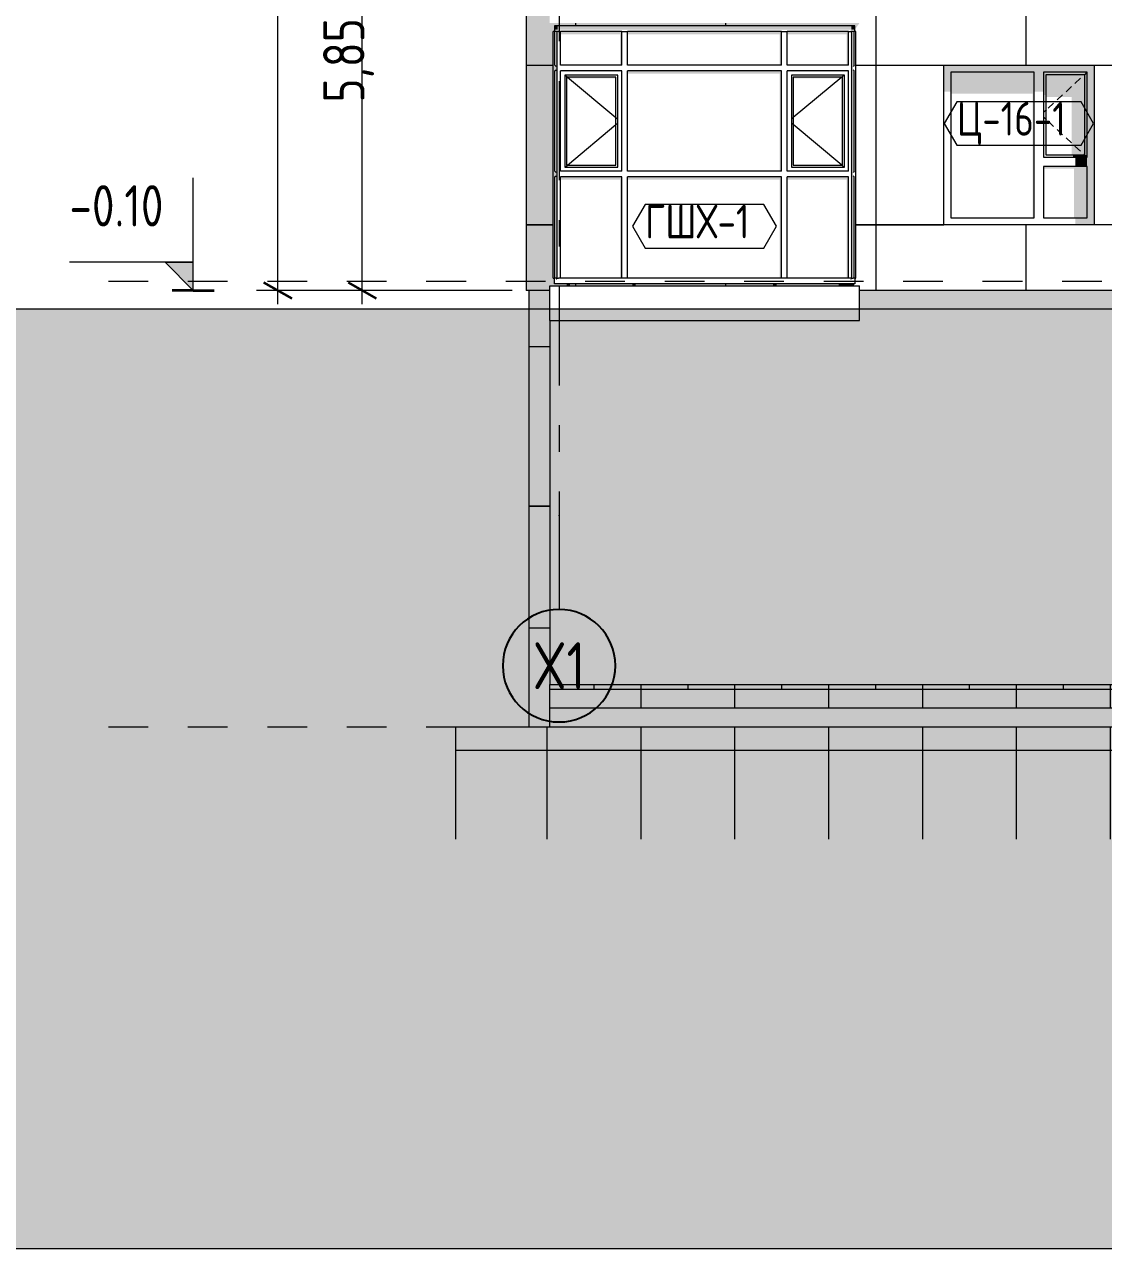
# Model space of a CAD drawing. Header units: millimetres. Extents: x 18162 to 7085488, y 72188 to 247925.
# Drawn here: x 4804244 to 4815740, y 72524 to 85572 of the extents above; entities that cross this region are included whole.
import ezdxf
from ezdxf.enums import TextEntityAlignment as Align

# ---------------------------------------------------------------- set-up
doc = ezdxf.new("R2010")
doc.units = ezdxf.units.MM
doc.header["$MEASUREMENT"] = 0
doc.linetypes.add('Dashed', pattern=[423.333333, 211.666667, -211.666667])
doc.linetypes.add('Double Dashed', pattern=[1093.611073, 529.166651, -211.666656, 141.111112, -211.666656])
for name, color, linetype in [('Archicad Windows', 7, 'Continuous'), ('Drawing & Figure', 7, 'Continuous'), ('Finish - Wall', 7, 'Continuous'), ('Interior - Stair & Railing', 7, 'Continuous'), ('Structural - Bearing', 7, 'Continuous'), ('Structural - Grid', 7, 'Continuous')]:
    doc.layers.add(name, color=color, linetype=linetype)
doc.styles.add('GENERATED_STYLE_3', font='', dxfattribs={"width": 0.8})
doc.styles.get('GENERATED_STYLE_3').set_extended_font_data('ISOCPEUR MON')
doc.dimstyles.new('GENERATED_STYLE__15', dxfattribs={"dimtxt": 440.00001, "dimasz": 228, "dimexe": 0.18, "dimexo": 150, "dimgap": 0, "dimtad": 1, "dimdec": 0, "dimzin": 0, "dimdsep": 46, "dimtxsty": 'GENERATED_STYLE_3', "dimblk": 'ARROWHEAD_2', "dimblk1": 'ARROWHEAD_2', "dimblk2": 'ARROWHEAD_2', "dimcen": 0.09, "dimclrd": 13, "dimclre": 13, "dimclrt": 13, "dimadec": 0, "dimazin": 0, "dimtfac": 1, "dimtdec": 4, "dimtmove": 0, "dimatfit": 3, "dimfxl": 1, "dimtolj": 1, "dimtzin": 0, "dimarcsym": 0})

# ---------------------------------------------------------------- blocks, each defined once
blk = doc.blocks.new('*X1769', base_point=(4860813, 82837))
at = {"layer": 'Structural - Bearing', "color": 8, "linetype": 'Continuous', "lineweight": 13}
for p, q in [((4809840, 82137), (4809620, 82137)), ((4809840, 80437), (4809620, 80437)), ((4809620, 80437), (4809840, 80437)), ((4809840, 79137), (4809620, 79137))]:
    blk.add_line(p, q, dxfattribs=at)
blk = doc.blocks.new('*X2035', base_point=(4860813, 82837))
at = {"layer": 'Structural - Bearing', "color": 8, "linetype": 'Continuous', "lineweight": 13}
for p, q in [((4813313, 85737), (4813313, 83437)), ((4814913, 85737), (4814913, 85137)), ((4816513, 85737), (4816513, 83437)), ((4818113, 85737), (4818113, 85137)), ((4822913, 85737), (4822913, 83437)), ((4824513, 85737), (4824513, 83637)), ((4826113, 85737), (4826113, 83437)), ((4827713, 85737), (4827713, 85137)), ((4829313, 85737), (4829313, 83437)), ((4810113, 85587), (4810113, 85557)), ((4811713, 85587), (4811713, 85557)), ((4819713, 85587), (4819713, 85557)), ((4821313, 85587), (4821313, 85557)), ((4830913, 85587), (4830913, 85557)), ((4832513, 85587), (4832513, 85557)), ((4809590, 85137), (4809613, 85137)), ((4809613, 85137), (4809877, 85137)), ((4813102, 85137), (4813313, 85137)), ((4813313, 85137), (4814040, 85137)), ((4815640, 85137), (4816013, 85137)), ((4816013, 85137), (4816513, 85137)), ((4816513, 85137), (4817240, 85137)), ((4818840, 85137), (4819213, 85137)), ((4819213, 85137), (4819277, 85137)), ((4822502, 85137), (4822913, 85137)), ((4822913, 85137), (4824013, 85137)), ((4824013, 85137), (4824513, 85137)), ((4824513, 85137), (4825613, 85137)), ((4825613, 85137), (4826113, 85137)), ((4826113, 85137), (4826740, 85137)), ((4828340, 85137), (4828813, 85137)), ((4828813, 85137), (4829313, 85137)), ((4829313, 85137), (4829870, 85137)), ((4809590, 83437), (4809613, 83437)), ((4809613, 83437), (4809590, 83437)), ((4809877, 83437), (4809613, 83437)), ((4809613, 83437), (4809877, 83437)), ((4813313, 83437), (4813102, 83437)), ((4813102, 83437), (4813313, 83437)), ((4813313, 83437), (4814040, 83437)), ((4813313, 83437), (4813313, 82837)), ((4814040, 83437), (4813313, 83437)), ((4814913, 83437), (4814913, 82837)), ((4816013, 83437), (4815640, 83437)), ((4816513, 83437), (4816013, 83437)), ((4816013, 83437), (4816513, 83437)), ((4816513, 83437), (4817240, 83437)), ((4816513, 83437), (4816513, 82837)), ((4817240, 83437), (4816513, 83437)), ((4818113, 83437), (4818113, 82837)), ((4819213, 83437), (4818840, 83437)), ((4819277, 83437), (4819213, 83437)), ((4819213, 83437), (4819277, 83437)), ((4822913, 83437), (4822502, 83437)), ((4822502, 83437), (4822913, 83437)), ((4822913, 83437), (4823540, 83437)), ((4822913, 83437), (4822913, 82837)), ((4823540, 83437), (4822913, 83437)), ((4825140, 83437), (4825613, 83437)), ((4825613, 83437), (4825140, 83437)), ((4826113, 83437), (4825613, 83437)), ((4825613, 83437), (4826113, 83437)), ((4826113, 83437), (4826740, 83437)), ((4826113, 83437), (4826113, 82837)), ((4826740, 83437), (4826113, 83437)), ((4827713, 83437), (4827713, 82837)), ((4828813, 83437), (4828340, 83437)), ((4829313, 83437), (4828813, 83437)), ((4828813, 83437), (4829313, 83437)), ((4829313, 83437), (4829870, 83437)), ((4829313, 83437), (4829313, 82837)), ((4829870, 83437), (4829313, 83437)), ((4813313, 82837), (4813313, 82737)), ((4814913, 82837), (4814913, 82737)), ((4816513, 82837), (4816513, 82737)), ((4818113, 82837), (4818113, 82737)), ((4822913, 82837), (4822913, 82737)), ((4824513, 82837), (4824513, 82737)), ((4826113, 82837), (4826113, 82737)), ((4827713, 82837), (4827713, 82737)), ((4829313, 82837), (4829313, 82737))]:
    blk.add_line(p, q, dxfattribs=at)
blk = doc.blocks.new('*X2036', base_point=(4860813, 82837))
at = {"layer": 'Structural - Bearing', "color": 8, "linetype": 'Continuous', "lineweight": 13}
blk.add_line((4810113, 82807), (4810113, 82787), dxfattribs=at)
blk = doc.blocks.new('*X2037', base_point=(4860813, 82837))
at = {"layer": 'Structural - Bearing', "color": 8, "linetype": 'Continuous', "lineweight": 13}
blk.add_line((4811713, 82807), (4811713, 82787), dxfattribs=at)
blk = doc.blocks.new('*D2152', base_point=(4860813, 82837))
at = {"color": 12, "linetype": 'Continuous', "lineweight": 35}
for p, q in [((4807692, 88673), (4807992, 88500)), ((4807692, 82823), (4807992, 82650))]:
    blk.add_line(p, q, dxfattribs=at)
at = {"color": 13, "linetype": 'Continuous', "lineweight": 13}
for p, q in [((4809240, 88587), (4807617, 88587)), ((4807842, 82737), (4807842, 88587)), ((4809440, 82737), (4807617, 82737)), ((4807842, 82590), (4807842, 82737))]:
    blk.add_line(p, q, dxfattribs=at)
at = {"color": 13, "lineweight": 13, "char_height": 440, "attachment_point": 7, "rotation": 90, "style": 'GENERATED_STYLE_3'}
for s, insert in [('\\A1;{\\pql;\\fISOCPEUR MON|b0|i0|c0|p0;\\W0.800000;200}', (4807882, 87762)), ('\\A1;{\\pql;\\fISOCPEUR MON|b0|i0|c0|p0;\\W0.800000;5,850}', (4807969, 84740))]:
    blk.add_mtext(s, dxfattribs=dict(at, insert=insert))
blk = doc.blocks.new('ARROWHEAD_2')
at = {"color": 0, "linetype": 'Continuous', "lineweight": 0}
for p, q in [((-0.378, -0.655), (0.378, 0.655)), ((0, 0), (-1, 0))]:
    blk.add_line(p, q, dxfattribs=at)
blk = doc.blocks.new('*D2162', base_point=(4860813, 82837))
at = {"color": 12, "linetype": 'Continuous', "lineweight": 35}
for p, q in [((4806792, 129223), (4807092, 129050)), ((4806792, 82823), (4807092, 82650))]:
    blk.add_line(p, q, dxfattribs=at)
at = {"color": 13, "linetype": 'Continuous', "lineweight": 13}
for p, q in [((4809440, 129137), (4806717, 129137)), ((4806942, 82737), (4806942, 129137)), ((4809440, 82737), (4806717, 82737)), ((4806942, 82590), (4806942, 82737))]:
    blk.add_line(p, q, dxfattribs=at)
at = {"color": 13, "lineweight": 13, "insert": (4807069, 105225), "char_height": 440, "attachment_point": 7, "rotation": 90, "style": 'GENERATED_STYLE_3'}
blk.add_mtext('\\A1;{\\pql;\\fISOCPEUR MON|b0|i0|c0|p0;\\W0.800000;46,400}', dxfattribs=at)
blk = doc.blocks.new('Label_73_3', base_point=(4814840, 84282))
at = {"color": 13, "linetype": 'Continuous', "lineweight": 13, "flags": 128}
blk.add_lwpolyline([(4814044, 84516), (4814178, 84284), (4815501, 84284), (4815635, 84516), (4815501, 84748), (4814178, 84748)], close=True, dxfattribs=at)
at = {"color": 13, "lineweight": 13, "insert": (4814178, 84747), "char_height": 360, "attachment_point": 1, "style": 'GENERATED_STYLE_3'}
blk.add_mtext('\\A1;{\\pql;\\pt0,253000;\\fISOCPEUR MON|b0|i0|c0|p0;\\W0.800000;Ц-16-1\\fISOCPEUR MON|b0|i0|c0|p0;\\W0.800000;\\A1{\\H.66x;\\S^  ;}\\fISOCPEUR MON|b0|i0|c0|p0;\\W0.800000;\\fISOCPEUR MON|b0|i0|c0|p0;\\W0.800000;\\A1{\\H.66x;\\S^  ;}\\fISOCPEUR MON|b0|i0|c0|p0;\\W0.800000; \\fISOCPEUR MON|b0|i0|c0|p0;\\W0.800000;\\fISOCPEUR MON|b0|i0|c0|p0;\\W0.800000;\\fISOCPEUR MON|b0|i0|c0|p0;\\W0.800000;\\fISOCPEUR MON|b0|i0|c0|p0;\\W0.800000;\\fISOCPEUR MON|b0|i0|c0|p0;\\W0.800000;\\fISOCPEUR MON|b0|i0|c0|p0;\\W0.800000;\\fISOCPEUR MON|b0|i0|c0|p0;\\W0.800000;\\fISOCPEUR MON|b0|i0|c0|p0;\\W0.800000;\\fISOCPEUR MON|b0|i0|c0|p0;\\W0.800000;\\fISOCPEUR MON|b0|i0|c0|p0;\\W0.800000;\\fISOCPEUR MON|b0|i0|c0|p0;\\W0.800000;\\fISOCPEUR MON|b0|i0|c0|p0;\\W0.800000;\\fISOCPEUR MON|b0|i0|c0|p0;\\W0.800000;\\fISOCPEUR MON|b0|i0|c0|p0;\\W0.800000;\\fISOCPEUR MON|b0|i0|c0|p0;\\W0.800000;\\fISOCPEUR MON|b0|i0|c0|p0;\\W0.800000;\\fISOCPEUR MON|b0|i0|c0|p0;\\W0.800000;\\fISOCPEUR MON|b0|i0|c0|p0;\\W0.800000;\\fISOCPEUR MON|b0|i0|c0|p0;\\W0.800000;\\fISOCPEUR MON|b0|i0|c0|p0;\\W0.800000;\\fISOCPEUR MON|b0|i0|c0|p0;\\W0.800000;\\fISOCPEUR MON|b0|i0|c0|p0;\\W0.800000;\\fISOCPEUR MON|b0|i0|c0|p0;\\W0.800000;\\fISOCPEUR MON|b0|i0|c0|p0;\\W0.800000;\\fISOCPEUR MON|b0|i0|c0|p0;\\W0.800000;\\fISOCPEUR MON|b0|i0|c0|p0;\\W0.800000;\\fISOCPEUR MON|b0|i0|c0|p0;\\W0.800000;\\fISOCPEUR MON|b0|i0|c0|p0;\\W0.800000;\\fISOCPEUR MON|b0|i0|c0|p0;\\W0.800000;\\fISOCPEUR MON|b0|i0|c0|p0;\\W0.800000;\\fISOCPEUR MON|b0|i0|c0|p0;\\W0.800000;\\fISOCPEUR MON|b0|i0|c0|p0;\\W0.800000;\\fISOCPEUR MON|b0|i0|c0|p0;\\W0.800000;\\fISOCPEUR MON|b0|i0|c0|p0;\\W0.800000;\\fISOCPEUR MON|b0|i0|c0|p0;\\W0.800000;\\fISOCPEUR MON|b0|i0|c0|p0;\\W0.800000;\\fISOCPEUR MON|b0|i0|c0|p0;\\W0.800000;\\fISOCPEUR MON|b0|i0|c0|p0;\\W0.800000;\\fISOCPEUR MON|b0|i0|c0|p0;\\W0.800000;\\fISOCPEUR MON|b0|i0|c0|p0;\\W0.800000;\\fISOCPEUR MON|b0|i0|c0|p0;\\W0.800000;\\fISOCPEUR MON|b0|i0|c0|p0;\\W0.800000;\\fISOCPEUR MON|b0|i0|c0|p0;\\W0.800000;}', dxfattribs=at)
blk = doc.blocks.new('Label_77_3', base_point=(4811490, 83187))
at = {"color": 13, "linetype": 'Continuous', "lineweight": 13, "flags": 128}
blk.add_lwpolyline([(4810723, 83421), (4810857, 83189), (4812122, 83189), (4812256, 83421), (4812122, 83653), (4810857, 83653)], close=True, dxfattribs=at)
at = {"color": 13, "lineweight": 13, "insert": (4810857, 83652), "char_height": 360, "attachment_point": 1, "style": 'GENERATED_STYLE_3'}
blk.add_mtext('\\A1;{\\pql;\\pt0,253000;\\fISOCPEUR MON|b0|i0|c0|p0;\\W0.800000;ГШХ-1\\fISOCPEUR MON|b0|i0|c0|p0;\\W0.800000;\\A1{\\H.66x;\\S^  ;}\\fISOCPEUR MON|b0|i0|c0|p0;\\W0.800000;\\fISOCPEUR MON|b0|i0|c0|p0;\\W0.800000;\\A1{\\H.66x;\\S^  ;}\\fISOCPEUR MON|b0|i0|c0|p0;\\W0.800000; \\fISOCPEUR MON|b0|i0|c0|p0;\\W0.800000;\\fISOCPEUR MON|b0|i0|c0|p0;\\W0.800000;\\fISOCPEUR MON|b0|i0|c0|p0;\\W0.800000;\\fISOCPEUR MON|b0|i0|c0|p0;\\W0.800000;\\fISOCPEUR MON|b0|i0|c0|p0;\\W0.800000;\\fISOCPEUR MON|b0|i0|c0|p0;\\W0.800000;\\fISOCPEUR MON|b0|i0|c0|p0;\\W0.800000;\\fISOCPEUR MON|b0|i0|c0|p0;\\W0.800000;\\fISOCPEUR MON|b0|i0|c0|p0;\\W0.800000;\\fISOCPEUR MON|b0|i0|c0|p0;\\W0.800000;\\fISOCPEUR MON|b0|i0|c0|p0;\\W0.800000;\\fISOCPEUR MON|b0|i0|c0|p0;\\W0.800000;\\fISOCPEUR MON|b0|i0|c0|p0;\\W0.800000;\\fISOCPEUR MON|b0|i0|c0|p0;\\W0.800000;\\fISOCPEUR MON|b0|i0|c0|p0;\\W0.800000;\\fISOCPEUR MON|b0|i0|c0|p0;\\W0.800000;\\fISOCPEUR MON|b0|i0|c0|p0;\\W0.800000;\\fISOCPEUR MON|b0|i0|c0|p0;\\W0.800000;\\fISOCPEUR MON|b0|i0|c0|p0;\\W0.800000;\\fISOCPEUR MON|b0|i0|c0|p0;\\W0.800000;\\fISOCPEUR MON|b0|i0|c0|p0;\\W0.800000;\\fISOCPEUR MON|b0|i0|c0|p0;\\W0.800000;\\fISOCPEUR MON|b0|i0|c0|p0;\\W0.800000;\\fISOCPEUR MON|b0|i0|c0|p0;\\W0.800000;\\fISOCPEUR MON|b0|i0|c0|p0;\\W0.800000;\\fISOCPEUR MON|b0|i0|c0|p0;\\W0.800000;\\fISOCPEUR MON|b0|i0|c0|p0;\\W0.800000;\\fISOCPEUR MON|b0|i0|c0|p0;\\W0.800000;\\fISOCPEUR MON|b0|i0|c0|p0;\\W0.800000;\\fISOCPEUR MON|b0|i0|c0|p0;\\W0.800000;\\fISOCPEUR MON|b0|i0|c0|p0;\\W0.800000;\\fISOCPEUR MON|b0|i0|c0|p0;\\W0.800000;\\fISOCPEUR MON|b0|i0|c0|p0;\\W0.800000;\\fISOCPEUR MON|b0|i0|c0|p0;\\W0.800000;\\fISOCPEUR MON|b0|i0|c0|p0;\\W0.800000;\\fISOCPEUR MON|b0|i0|c0|p0;\\W0.800000;\\fISOCPEUR MON|b0|i0|c0|p0;\\W0.800000;\\fISOCPEUR MON|b0|i0|c0|p0;\\W0.800000;\\fISOCPEUR MON|b0|i0|c0|p0;\\W0.800000;\\fISOCPEUR MON|b0|i0|c0|p0;\\W0.800000;\\fISOCPEUR MON|b0|i0|c0|p0;\\W0.800000;\\fISOCPEUR MON|b0|i0|c0|p0;\\W0.800000;\\fISOCPEUR MON|b0|i0|c0|p0;\\W0.800000;}', dxfattribs=at)
blk = doc.blocks.new('Standard grid marker[368]_3', base_point=(4809940, 142837))
at = {"layer": 'Structural - Grid', "color": 13, "linetype": 'Double Dashed', "lineweight": 13, "ltscale": 2}
for p, q in [((4809940, 141837), (4809940, 80337)), ((4809940, 80337), (4809940, 79337))]:
    blk.add_line(p, q, dxfattribs=at)
at = {"layer": 'Structural - Grid', "color": 13, "linetype": 'Continuous', "lineweight": 25, "flags": 128}
blk.add_lwpolyline([(4809940, 78137, 1), (4809940, 79337, 1)], format="xyb", close=True, dxfattribs=at)
at = {"layer": 'Structural - Grid', "color": 13, "linetype": 'Double Dashed', "lineweight": 13, "ltscale": 2}
blk.add_point((4809940, 80337), dxfattribs=at)
blk.add_point((4809940, 80337), dxfattribs=at)
at = {"layer": 'Structural - Grid', "color": 13, "lineweight": 13, "style": 'GENERATED_STYLE_3'}
blk.add_attdef('AC_MarkerText_1', text='', height=500, rotation=360, dxfattribs=at).set_placement((4809940, 78987), align=Align.TOP_CENTER)

msp = doc.modelspace()

# ---------------------------------------------------------------- hatches: boundary and pattern name
at = {"linetype": 'Continuous', "lineweight": 13}
msp.add_hatch(color=13, dxfattribs=at).paths.add_polyline_path([(4806041.8, 82736.7), (4806041.8, 83036.7), (4805741.8, 83036.7)])
at = {"layer": 'Archicad Windows', "linetype": 'Continuous', "lineweight": 0}
for points in [[(4814039.5, 85136.7), (4814039.5, 85061.7), (4814114.5, 85061.7), (4814999.5, 85061.7), (4815099.5, 85061.7), (4815564.5, 85061.7), (4815639.5, 85061.7), (4815639.5, 85136.7)], [(4814114.5, 85061.7), (4814039.5, 85061.7), (4814039.5, 84853.8), (4814114.5, 84853.8)], [(4814114.5, 85061.7), (4814114.5, 84832.6), (4814984.5, 84832.6), (4814984.5, 83511.7), (4814999.5, 83511.7), (4814999.5, 85061.7)], [(4815099.5, 85061.7), (4814999.5, 85061.7), (4814999.5, 84853.8), (4815099.5, 84853.8)], [(4815564.5, 85061.7), (4815099.5, 85061.7), (4815099.5, 85036.7), (4815124.5, 85036.7), (4815539.5, 85036.7), (4815564.5, 85036.7)], [(4815124.5, 85036.7), (4815099.5, 85036.7), (4815099.5, 84818.5), (4815124.5, 84818.5)], [(4815539.5, 85036.7), (4815124.5, 85036.7), (4815124.5, 84797.3), (4815399.5, 84797.3), (4815399.5, 84181.7), (4815539.5, 84181.7)], [(4815539.5, 84181.7), (4815564.5, 84181.7), (4815564.5, 85036.7), (4815539.5, 85036.7)], [(4815564.5, 84156.7), (4815564.5, 84056.7), (4815564.5, 83511.7), (4815639.5, 83511.7), (4815639.5, 85061.7), (4815564.5, 85061.7)], [(4815564.5, 84181.7), (4815414.5, 84181.7), (4815414.5, 84156.7), (4815564.5, 84156.7)], [(4815439.5, 84156.7), (4815439.5, 84056.7), (4815564.5, 84056.7), (4815564.5, 84156.7)], [(4815564.5, 84056.7), (4815099.5, 84056.7), (4815099.5, 84035.5), (4815424.5, 84035.5), (4815424.5, 83511.7), (4815564.5, 83511.7)], [(4815439.5, 83436.7), (4815639.5, 83436.7), (4815639.5, 83511.7), (4815439.5, 83511.7)]]:
    msp.add_hatch(color=49, dxfattribs=at).paths.add_polyline_path(points)
at = {"layer": 'Drawing & Figure', "linetype": 'Continuous', "lineweight": 0}
msp.add_hatch(color=49, dxfattribs=at).paths.add_polyline_path([(4868351.6, 82536.7), (4787503.3, 82536.7), (4787503.3, 72524.1), (4868351.6, 72524.1)])
at = {"layer": 'Finish - Wall', "linetype": 'Continuous', "lineweight": 0}
for points in [[(4809877.1, 85496.7), (4809877.1, 85106.7), (4809919.5, 85106.7), (4809919.5, 85496.7), (4809907.1, 85496.7), (4809907.1, 85124.1), (4809894.5, 85136.7), (4809894.5, 85496.7)], [(4809889.5, 85556.7), (4809889.5, 85516), (4809924.5, 85516), (4809924.5, 85556.7)], [(4810639.5, 85556.7), (4809924.5, 85556.7), (4809924.5, 85516), (4810639.5, 85516)], [(4809954.5, 85468.4), (4810589.5, 85468.4), (4810589.5, 85136.7), (4810609.5, 85136.7), (4810609.5, 85496.7), (4809954.5, 85496.7)], [(4810639.5, 85556.7), (4810639.5, 85516), (4812339.5, 85516), (4812339.5, 85556.7)], [(4810669.5, 85468.4), (4812289.5, 85468.4), (4812289.5, 85136.7), (4812309.5, 85136.7), (4812309.5, 85496.7), (4810669.5, 85496.7)], [(4812339.5, 85556.7), (4812339.5, 85516), (4813054.5, 85516), (4813054.5, 85556.7)], [(4812369.5, 85468.4), (4813004.5, 85468.4), (4813004.5, 85136.7), (4813024.5, 85136.7), (4813024.5, 85496.7), (4812369.5, 85496.7)], [(4813047.1, 85106.7), (4813059.5, 85106.7), (4813059.5, 85496.7), (4813047.1, 85496.7)], [(4813054.5, 85556.7), (4813054.5, 85516), (4813089.5, 85516), (4813089.5, 85556.7)], [(4813084.5, 85489.6), (4813089.5, 85496.7), (4813084.5, 85496.7)], [(4809961.6, 85069.6), (4809954.5, 85076.7), (4809954.5, 85069.6)], [(4809954.5, 85076.7), (4809961.6, 85069.6), (4810602.4, 85069.6), (4810609.5, 85076.7)], [(4810602.4, 85069.6), (4810604.5, 85069.6), (4810604.5, 84011.7), (4810609.5, 84006.7), (4810609.5, 85076.7)], [(4812309.5, 85076.7), (4810669.5, 85076.7), (4810669.5, 85048.4), (4812289.5, 85048.4), (4812289.5, 84006.7), (4812309.5, 84006.7)], [(4812376.6, 85069.6), (4812369.5, 85076.7), (4812369.5, 85069.6)], [(4812369.5, 85076.7), (4812376.6, 85069.6), (4813017.4, 85069.6), (4813024.5, 85076.7)], [(4813024.5, 85076.7), (4813017.4, 85069.6), (4813019.5, 85069.6), (4813019.5, 84011.7), (4813024.5, 84006.7)], [(4813047.1, 83976.7), (4813059.5, 83976.7), (4813059.5, 85106.7), (4813047.1, 85106.7)], [(4813071.9, 85124.1), (4813078.2, 85127.8), (4813084.5, 85136.7)], [(4809999.5, 85031.7), (4809999.5, 85024.6), (4810006.6, 85024.6)], [(4810564.5, 85031.7), (4809999.5, 85031.7), (4810006.6, 85024.6), (4810557.4, 85024.6)], [(4810544.5, 85011.7), (4810019.5, 85011.7), (4810019.5, 84997.5), (4810534.5, 84997.5), (4810534.5, 84071.7), (4810544.5, 84071.7)], [(4810564.5, 85031.7), (4810557.4, 85024.6), (4810559.5, 85024.6), (4810559.5, 84056.7), (4810564.5, 84051.7)], [(4812414.5, 85031.7), (4812414.5, 85024.6), (4812421.6, 85024.6)], [(4812979.5, 85031.7), (4812414.5, 85031.7), (4812421.6, 85024.6), (4812972.4, 85024.6)], [(4812959.5, 85011.7), (4812434.5, 85011.7), (4812434.5, 84997.5), (4812949.5, 84997.5), (4812949.5, 84071.7), (4812959.5, 84071.7)], [(4812979.5, 85031.7), (4812972.4, 85024.6), (4812974.5, 85024.6), (4812974.5, 84056.7), (4812979.5, 84051.7)], [(4810559.5, 84051.7), (4810564.5, 84051.7), (4810559.5, 84056.7)], [(4812974.5, 84051.7), (4812979.5, 84051.7), (4812974.5, 84056.7)], [(4809877.1, 82866.7), (4809894.5, 82866.7), (4809894.5, 83946.7), (4809907.1, 83959.3), (4809907.1, 82866.7), (4809919.5, 82866.7), (4809919.5, 83976.7), (4809877.1, 83976.7)], [(4810609.5, 83946.7), (4809954.5, 83946.7), (4809954.5, 83918.4), (4810589.5, 83918.4), (4810589.5, 82866.7), (4810609.5, 82866.7)], [(4810604.5, 84011.7), (4810604.5, 84006.7), (4810609.5, 84006.7)], [(4810669.5, 83946.7), (4810669.5, 83918.4), (4812289.5, 83918.4), (4812289.5, 82866.7), (4812309.5, 82866.7), (4812309.5, 83946.7)], [(4813024.5, 83946.7), (4812369.5, 83946.7), (4812369.5, 83918.4), (4813004.5, 83918.4), (4813004.5, 82866.7), (4813024.5, 82866.7)], [(4813019.5, 84011.7), (4813019.5, 84006.7), (4813024.5, 84006.7)], [(4813047.1, 82866.7), (4813059.5, 82866.7), (4813059.5, 83976.7), (4813047.1, 83976.7)], [(4813071.9, 83994.1), (4813078.2, 83997.8), (4813084.5, 84006.7)], [(4809907.1, 82849.1), (4809924.5, 82861.4), (4809924.5, 82866.7), (4809907.1, 82866.7)], [(4809924.5, 82866.7), (4809924.5, 82861.4), (4809931.9, 82866.7)], [(4813047.1, 82849.1), (4813054.5, 82854.4), (4813054.5, 82866.7), (4813047.1, 82866.7)], [(4813071.9, 82866.7), (4813054.5, 82866.7), (4813054.5, 82854.4)]]:
    msp.add_hatch(color=49, dxfattribs=at).paths.add_polyline_path(points)
h = msp.add_hatch(color=49, dxfattribs=at)
h.paths.add_polyline_path([(4809877.1, 85106.7), (4809877.1, 83976.7), (4809919.5, 83976.7), (4809919.5, 85106.7)])
h.paths.add_polyline_path([(4809907.1, 83994.1), (4809894.5, 84006.7), (4809894.5, 85076.7), (4809907.1, 85089.3)], flags=0)
at = {"layer": 'Interior - Stair & Railing', "linetype": 'Continuous', "lineweight": 0}
for points in [[(4810027.7, 82806.7), (4810027.5, 82806.7), (4810027.5, 82786.7), (4810027.7, 82786.7)], [(4810027.7, 82806.7), (4810027.7, 82786.7), (4810028.2, 82786.7), (4810028.2, 82806.7)], [(4810029.1, 82806.7), (4810028.2, 82806.7), (4810028.2, 82786.7), (4810029.1, 82786.7)], [(4810030.3, 82806.7), (4810029.1, 82806.7), (4810029.1, 82786.7), (4810030.3, 82786.7)], [(4810030.3, 82806.7), (4810030.3, 82786.7), (4810031.8, 82786.7), (4810031.8, 82806.7)], [(4810033.5, 82806.7), (4810031.8, 82806.7), (4810031.8, 82786.7), (4810033.5, 82786.7)], [(4810035.4, 82806.7), (4810033.5, 82806.7), (4810033.5, 82786.7), (4810035.4, 82786.7)], [(4810037.4, 82806.7), (4810035.4, 82806.7), (4810035.4, 82786.7), (4810037.4, 82786.7)], [(4810039.5, 82806.7), (4810037.4, 82806.7), (4810037.4, 82786.7), (4810039.5, 82786.7)], [(4810041.6, 82806.7), (4810039.5, 82806.7), (4810039.5, 82786.7), (4810041.6, 82786.7)], [(4810043.6, 82806.7), (4810041.6, 82806.7), (4810041.6, 82786.7), (4810043.6, 82786.7)], [(4810045.5, 82806.7), (4810043.6, 82806.7), (4810043.6, 82786.7), (4810045.5, 82786.7)], [(4810047.2, 82806.7), (4810045.5, 82806.7), (4810045.5, 82786.7), (4810047.2, 82786.7)], [(4810047.2, 82806.7), (4810047.2, 82786.7), (4810048.7, 82786.7), (4810048.7, 82806.7)], [(4810049.9, 82806.7), (4810048.7, 82806.7), (4810048.7, 82786.7), (4810049.9, 82786.7)], [(4810050.8, 82806.7), (4810049.9, 82806.7), (4810049.9, 82786.7), (4810050.8, 82786.7)], [(4810050.8, 82806.7), (4810050.8, 82786.7), (4810051.3, 82786.7), (4810051.3, 82806.7)], [(4810051.5, 82806.7), (4810051.3, 82806.7), (4810051.3, 82786.7), (4810051.5, 82786.7)], [(4810727.5, 82786.7), (4810727.7, 82786.7), (4810727.7, 82806.7), (4810727.5, 82806.7)], [(4810728.2, 82806.7), (4810727.7, 82806.7), (4810727.7, 82786.7), (4810728.2, 82786.7)], [(4810729.1, 82806.7), (4810728.2, 82806.7), (4810728.2, 82786.7), (4810729.1, 82786.7)], [(4810730.3, 82806.7), (4810729.1, 82806.7), (4810729.1, 82786.7), (4810730.3, 82786.7)], [(4810731.8, 82806.7), (4810730.3, 82806.7), (4810730.3, 82786.7), (4810731.8, 82786.7)], [(4810733.5, 82806.7), (4810731.8, 82806.7), (4810731.8, 82786.7), (4810733.5, 82786.7)], [(4810735.4, 82806.7), (4810733.5, 82806.7), (4810733.5, 82786.7), (4810735.4, 82786.7)], [(4810737.4, 82806.7), (4810735.4, 82806.7), (4810735.4, 82786.7), (4810737.4, 82786.7)], [(4810739.5, 82806.7), (4810737.4, 82806.7), (4810737.4, 82786.7), (4810739.5, 82786.7)], [(4810741.6, 82806.7), (4810739.5, 82806.7), (4810739.5, 82786.7), (4810741.6, 82786.7)], [(4810743.6, 82806.7), (4810741.6, 82806.7), (4810741.6, 82786.7), (4810743.6, 82786.7)], [(4810745.5, 82806.7), (4810743.6, 82806.7), (4810743.6, 82786.7), (4810745.5, 82786.7)], [(4810747.2, 82806.7), (4810745.5, 82806.7), (4810745.5, 82786.7), (4810747.2, 82786.7)], [(4810747.2, 82806.7), (4810747.2, 82786.7), (4810748.7, 82786.7), (4810748.7, 82806.7)], [(4810749.9, 82806.7), (4810748.7, 82806.7), (4810748.7, 82786.7), (4810749.9, 82786.7)], [(4810750.8, 82806.7), (4810749.9, 82806.7), (4810749.9, 82786.7), (4810750.8, 82786.7)], [(4810750.8, 82806.7), (4810750.8, 82786.7), (4810751.3, 82786.7), (4810751.3, 82806.7)], [(4810751.5, 82806.7), (4810751.3, 82806.7), (4810751.3, 82786.7), (4810751.5, 82786.7)], [(4812227.7, 82806.7), (4812227.5, 82806.7), (4812227.5, 82786.7), (4812227.7, 82786.7)], [(4812227.7, 82806.7), (4812227.7, 82786.7), (4812228.2, 82786.7), (4812228.2, 82806.7)], [(4812229.1, 82806.7), (4812228.2, 82806.7), (4812228.2, 82786.7), (4812229.1, 82786.7)], [(4812230.3, 82806.7), (4812229.1, 82806.7), (4812229.1, 82786.7), (4812230.3, 82786.7)], [(4812230.3, 82806.7), (4812230.3, 82786.7), (4812231.8, 82786.7), (4812231.8, 82806.7)], [(4812233.5, 82806.7), (4812231.8, 82806.7), (4812231.8, 82786.7), (4812233.5, 82786.7)], [(4812233.5, 82806.7), (4812233.5, 82786.7), (4812235.4, 82786.7), (4812235.4, 82806.7)], [(4812237.4, 82806.7), (4812235.4, 82806.7), (4812235.4, 82786.7), (4812237.4, 82786.7)], [(4812239.5, 82806.7), (4812237.4, 82806.7), (4812237.4, 82786.7), (4812239.5, 82786.7)], [(4812241.6, 82806.7), (4812239.5, 82806.7), (4812239.5, 82786.7), (4812241.6, 82786.7)], [(4812243.6, 82806.7), (4812241.6, 82806.7), (4812241.6, 82786.7), (4812243.6, 82786.7)], [(4812245.5, 82806.7), (4812243.6, 82806.7), (4812243.6, 82786.7), (4812245.5, 82786.7)], [(4812247.2, 82806.7), (4812245.5, 82806.7), (4812245.5, 82786.7), (4812247.2, 82786.7)], [(4812247.2, 82806.7), (4812247.2, 82786.7), (4812248.7, 82786.7), (4812248.7, 82806.7)], [(4812249.9, 82806.7), (4812248.7, 82806.7), (4812248.7, 82786.7), (4812249.9, 82786.7)], [(4812250.8, 82806.7), (4812249.9, 82806.7), (4812249.9, 82786.7), (4812250.8, 82786.7)], [(4812251.3, 82806.7), (4812250.8, 82806.7), (4812250.8, 82786.7), (4812251.3, 82786.7)], [(4812251.5, 82806.7), (4812251.3, 82806.7), (4812251.3, 82786.7), (4812251.5, 82786.7)], [(4812927.7, 82806.7), (4812927.5, 82806.7), (4812927.5, 82786.7), (4812927.7, 82786.7)], [(4812927.7, 82806.7), (4812927.7, 82786.7), (4812928.2, 82786.7), (4812928.2, 82806.7)], [(4812929.1, 82806.7), (4812928.2, 82806.7), (4812928.2, 82786.7), (4812929.1, 82786.7)], [(4812930.3, 82806.7), (4812929.1, 82806.7), (4812929.1, 82786.7), (4812930.3, 82786.7)], [(4812931.8, 82806.7), (4812930.3, 82806.7), (4812930.3, 82786.7), (4812931.8, 82786.7)], [(4812933.5, 82806.7), (4812931.8, 82806.7), (4812931.8, 82786.7), (4812933.5, 82786.7)], [(4812935.4, 82806.7), (4812933.5, 82806.7), (4812933.5, 82786.7), (4812935.4, 82786.7)], [(4812937.4, 82806.7), (4812935.4, 82806.7), (4812935.4, 82786.7), (4812937.4, 82786.7)], [(4812939.5, 82806.7), (4812937.4, 82806.7), (4812937.4, 82786.7), (4812939.5, 82786.7)], [(4812941.6, 82806.7), (4812939.5, 82806.7), (4812939.5, 82786.7), (4812941.6, 82786.7)], [(4812943.6, 82806.7), (4812941.6, 82806.7), (4812941.6, 82786.7), (4812943.6, 82786.7)], [(4812945.5, 82806.7), (4812943.6, 82806.7), (4812943.6, 82786.7), (4812945.5, 82786.7)], [(4812947.2, 82806.7), (4812945.5, 82806.7), (4812945.5, 82786.7), (4812947.2, 82786.7)], [(4812947.2, 82806.7), (4812947.2, 82786.7), (4812948.7, 82786.7), (4812948.7, 82806.7)], [(4812949.9, 82806.7), (4812948.7, 82806.7), (4812948.7, 82786.7), (4812949.9, 82786.7)], [(4812950.8, 82806.7), (4812949.9, 82806.7), (4812949.9, 82786.7), (4812950.8, 82786.7)], [(4812950.8, 82806.7), (4812950.8, 82786.7), (4812951.3, 82786.7), (4812951.3, 82806.7)], [(4812951.5, 82806.7), (4812951.3, 82806.7), (4812951.3, 82786.7), (4812951.5, 82786.7)]]:
    msp.add_hatch(color=49, dxfattribs=at).paths.add_polyline_path(points)
at = {"layer": 'Structural - Bearing', "linetype": 'Continuous', "lineweight": 0}
for points in [[(4809839.5, 85736.7), (4809589.5, 85736.7), (4809589.5, 82736.7), (4809839.5, 82736.7), (4809839.5, 82786.7), (4810027.5, 82786.7), (4810027.5, 82806.7), (4809889.5, 82806.7), (4809889.5, 82866.7), (4809877.1, 82866.7), (4809877.1, 85496.7), (4809889.5, 85496.7), (4809889.5, 85556.7), (4813089.5, 85556.7), (4813089.5, 85516), (4813139.5, 85586.7), (4809839.5, 85586.7)], [(4809839.5, 82736.7), (4809619.5, 82736.7), (4809619.5, 80295.4), (4809839.5, 80295.4)], [(4810051.5, 82806.7), (4810051.5, 82786.7), (4810727.5, 82786.7), (4810727.5, 82806.7)], [(4812227.5, 82806.7), (4810751.5, 82806.7), (4810751.5, 82786.7), (4812227.5, 82786.7)], [(4812251.5, 82786.7), (4812927.5, 82786.7), (4812927.5, 82806.7), (4812251.5, 82806.7)], [(4813089.5, 82806.7), (4812951.5, 82806.7), (4812951.5, 82786.7), (4813075.4, 82786.7)], [(4819239.5, 82736.7), (4813139.5, 82736.7), (4813139.5, 82524.6), (4813789.5, 82524.6), (4817844.5, 82524.6), (4817844.5, 81956.1), (4817857.1, 81943.5), (4817857.1, 81913.9), (4817844.5, 81896.1), (4817844.5, 80823.1), (4817839.5, 80816.1), (4817839.5, 80806.8), (4817739.5, 80665.4), (4817739.5, 80295.4), (4821039.5, 80295.4), (4822539.5, 82416.7), (4819239.5, 82416.7)], [(4809839.5, 82416.7), (4809839.5, 80295.4), (4811639.5, 80295.4), (4813139.5, 82416.7)], [(4809839.5, 78536.7), (4809839.4, 78536.5), (4809839.4, 78086.7), (4809839.5, 78086.7)]]:
    msp.add_hatch(color=49, dxfattribs=at).paths.add_polyline_path(points)
at = {"layer": 'Structural - Bearing', "linetype": 'Continuous', "lineweight": 9}
h = msp.add_hatch(dxfattribs=at)
h.set_pattern_fill('Grid_50x100_0003', style=0, pattern_type=2)
h.set_pattern_definition([(0, (4860813, 82836.7), (2e-10, 1000), []), (90, (4860813, 82836.7), (-500, 0), [])])
h.paths.add_polyline_path([(4809839.5, 78486.7), (4823039.5, 78486.7), (4823039.5, 78536.7), (4812234.2, 78536.7), (4809839.5, 78536.7)])
h = msp.add_hatch(dxfattribs=at)
h.set_pattern_fill('Grid_100x100_0003', style=0, pattern_type=2)
h.set_pattern_definition([(0, (4860813, 82836.7), (0, 1000), []), (90, (4860813, 82836.7), (-1000, 0), [])])
h.paths.add_polyline_path([(4809839.5, 78486.7), (4809839.5, 78286.7), (4823039.5, 78286.7), (4823039.5, 78486.7)])
h = msp.add_hatch(dxfattribs=at)
h.set_pattern_fill('Grid_100x100_0003', style=0, pattern_type=2)
h.set_pattern_definition([(0, (4860813, 82836.7), (0, 1000), []), (90, (4860813, 82836.7), (-1000, 0), [])])
h.paths.add_polyline_path([(4841039.5, 78086.7), (4808839.5, 78086.7), (4808839.5, 76886.7), (4841039.5, 76886.7)])

# ---------------------------------------------------------------- linework, layer by layer
at = {"color": 13, "linetype": 'Continuous', "lineweight": 13}
for p, q in [((4806041.8, 82736.7), (4806041.8, 83936.7)), ((4806041.8, 83036.7), (4804723.1, 83036.7)), ((4806041.8, 82736.7), (4805741.8, 83036.7)), ((4805741.8, 83036.7), (4806041.8, 83036.7))]:
    msp.add_line(p, q, dxfattribs=at)
at = {"color": 8, "linetype": 'Dashed', "lineweight": 13, "ltscale": 2}
for p, q in [((4805138.5, 82836.7), (4846132, 82836.7)), ((4805138.5, 78086.7), (4846132, 78086.7))]:
    msp.add_line(p, q, dxfattribs=at)
at = {"color": 12, "linetype": 'Continuous', "lineweight": 35}
for q in [(4805816.8, 82736.7), (4806266.8, 82736.7)]:
    msp.add_line((4806041.8, 82736.7), q, dxfattribs=at)
at = {"layer": 'Archicad Windows', "color": 7, "linetype": 'Continuous', "lineweight": 13}
for p, q in [((4814039.5, 85136.7), (4815639.5, 85136.7)), ((4814039.5, 83436.7), (4814039.5, 85136.7)), ((4815639.5, 85136.7), (4815639.5, 83436.7)), ((4815639.5, 83436.7), (4814039.5, 83436.7))]:
    msp.add_line(p, q, dxfattribs=at)
at = {"layer": 'Archicad Windows', "color": 7, "linetype": 'Continuous', "lineweight": 9}
for p, q in [((4814114.5, 85061.7), (4814114.5, 83511.7)), ((4814999.5, 85061.7), (4814114.5, 85061.7)), ((4814999.5, 83511.7), (4814999.5, 85061.7)), ((4815099.5, 85061.7), (4815099.5, 84156.7)), ((4815564.5, 85061.7), (4815099.5, 85061.7)), ((4815124.5, 85036.7), (4815124.5, 84181.7)), ((4815539.5, 85036.7), (4815124.5, 85036.7)), ((4815494.2, 84998.3), (4815435.5, 84943.9)), ((4815535.6, 85036.7), (4815530.9, 85032.3)), ((4815562.6, 85061.7), (4815535.6, 85036.7)), ((4815539.5, 84181.7), (4815539.5, 85036.7)), ((4815564.5, 84156.7), (4815564.5, 85061.7)), ((4815303.5, 84821.5), (4815244.9, 84767.1)), ((4815398.9, 84909.9), (4815340.2, 84855.5)), ((4815208.2, 84733.1), (4815149.5, 84678.7)), ((4815124.5, 84655.5), (4815099.5, 84632.4)), ((4815124.5, 84562.8), (4815099.5, 84586)), ((4815133.2, 84663.6), (4815124.5, 84655.5)), ((4815133.2, 84554.8), (4815124.5, 84562.8)), ((4815208.2, 84485.2), (4815149.5, 84539.6)), ((4815303.5, 84396.8), (4815244.9, 84451.2)), ((4815398.9, 84308.5), (4815340.2, 84362.9)), ((4815099.5, 84156.7), (4815564.5, 84156.7)), ((4815124.5, 84181.7), (4815539.5, 84181.7)), ((4815494.2, 84220.1), (4815435.5, 84274.5)), ((4815535.6, 84181.7), (4815530.9, 84186.1)), ((4815562.6, 84156.7), (4815535.6, 84181.7)), ((4815099.5, 84056.7), (4815099.5, 83511.7)), ((4815564.5, 84056.7), (4815099.5, 84056.7)), ((4815564.5, 83511.7), (4815564.5, 84056.7)), ((4814114.5, 83511.7), (4814999.5, 83511.7)), ((4815099.5, 83511.7), (4815564.5, 83511.7))]:
    msp.add_line(p, q, dxfattribs=at)
at = {"layer": 'Drawing & Figure', "color": 7, "linetype": 'Continuous', "lineweight": 13, "flags": 128}
msp.add_lwpolyline([(4868351.6, 82536.7), (4787503.3, 82536.7), (4787503.3, 72524.1), (4868351.6, 72524.1)], close=True, dxfattribs=at)
at = {"layer": 'Finish - Wall', "color": 7, "linetype": 'Continuous', "lineweight": 9}
for p, q in [((4809889.5, 85496.7), (4809877.1, 85496.7)), ((4809877.1, 85106.7), (4809877.1, 85496.7)), ((4809889.5, 85556.7), (4809889.5, 85496.7)), ((4809924.5, 85556.7), (4809889.5, 85556.7)), ((4809894.5, 85496.7), (4809889.5, 85496.7)), ((4809907.1, 85496.7), (4809894.5, 85496.7)), ((4809894.5, 85136.7), (4809894.5, 85496.7)), ((4809919.5, 85496.7), (4809907.1, 85496.7)), ((4809931.9, 85496.7), (4809919.5, 85496.7)), ((4809919.5, 85106.7), (4809919.5, 85496.7)), ((4810639.5, 85556.7), (4809924.5, 85556.7)), ((4809931.9, 85496.7), (4809954.5, 85496.7)), ((4810609.5, 85496.7), (4809954.5, 85496.7)), ((4809954.5, 85136.7), (4809954.5, 85496.7)), ((4810609.5, 85496.7), (4810669.5, 85496.7)), ((4810609.5, 85136.7), (4810609.5, 85496.7)), ((4812339.5, 85556.7), (4810639.5, 85556.7)), ((4812309.5, 85496.7), (4810669.5, 85496.7)), ((4810669.5, 85136.7), (4810669.5, 85496.7)), ((4812309.5, 85496.7), (4812369.5, 85496.7)), ((4812309.5, 85136.7), (4812309.5, 85496.7)), ((4813054.5, 85556.7), (4812339.5, 85556.7)), ((4813024.5, 85496.7), (4812369.5, 85496.7)), ((4812369.5, 85136.7), (4812369.5, 85496.7)), ((4813024.5, 85496.7), (4813047.1, 85496.7)), ((4813024.5, 85136.7), (4813024.5, 85496.7)), ((4813059.5, 85496.7), (4813047.1, 85496.7)), ((4813089.5, 85556.7), (4813054.5, 85556.7)), ((4813071.9, 85496.7), (4813059.5, 85496.7)), ((4813059.5, 85106.7), (4813059.5, 85496.7)), ((4813084.5, 85496.7), (4813071.9, 85496.7)), ((4813089.5, 85496.7), (4813084.5, 85496.7)), ((4813084.5, 85136.7), (4813084.5, 85496.7)), ((4813089.5, 85496.7), (4813089.5, 85556.7)), ((4813101.9, 85496.7), (4813089.5, 85496.7)), ((4813101.9, 85106.7), (4813101.9, 85496.7)), ((4809877.1, 83976.7), (4809877.1, 85106.7)), ((4809907.1, 85124.1), (4809894.5, 85136.7)), ((4809894.5, 85076.7), (4809907.1, 85089.3)), ((4809894.5, 84006.7), (4809894.5, 85076.7)), ((4809919.5, 83976.7), (4809919.5, 85106.7)), ((4810609.5, 85136.7), (4809954.5, 85136.7)), ((4809954.5, 84006.7), (4809954.5, 85076.7)), ((4810609.5, 85076.7), (4809954.5, 85076.7)), ((4810609.5, 84006.7), (4810609.5, 85076.7)), ((4812309.5, 85136.7), (4810669.5, 85136.7)), ((4810669.5, 84006.7), (4810669.5, 85076.7)), ((4812309.5, 85076.7), (4810669.5, 85076.7)), ((4812309.5, 84006.7), (4812309.5, 85076.7)), ((4813024.5, 85136.7), (4812369.5, 85136.7)), ((4812369.5, 84006.7), (4812369.5, 85076.7)), ((4813024.5, 85076.7), (4812369.5, 85076.7)), ((4813024.5, 84006.7), (4813024.5, 85076.7)), ((4813059.5, 83976.7), (4813059.5, 85106.7)), ((4813084.5, 85136.7), (4813071.9, 85124.1)), ((4813071.9, 85089.3), (4813084.5, 85076.7)), ((4813084.5, 84006.7), (4813084.5, 85076.7)), ((4813101.9, 83976.7), (4813101.9, 85106.7)), ((4809999.5, 85031.7), (4809999.5, 84051.7)), ((4810564.5, 85031.7), (4809999.5, 85031.7)), ((4810004.4, 85031.7), (4810028.3, 85011.7)), ((4810544.5, 85011.7), (4810019.5, 85011.7)), ((4810019.5, 85011.7), (4810019.5, 84071.7)), ((4810028.3, 85011.7), (4810544.5, 84579.4)), ((4810544.5, 84071.7), (4810544.5, 85011.7)), ((4810564.5, 84051.7), (4810564.5, 85031.7)), ((4812414.5, 85031.7), (4812414.5, 84051.7)), ((4812979.5, 85031.7), (4812414.5, 85031.7)), ((4812959.5, 85011.7), (4812434.5, 85011.7)), ((4812950.8, 85011.7), (4812434.5, 84579.4)), ((4812434.5, 85011.7), (4812434.5, 84071.7)), ((4812974.7, 85031.7), (4812950.8, 85011.7)), ((4812959.5, 84071.7), (4812959.5, 85011.7)), ((4812979.5, 84051.7), (4812979.5, 85031.7)), ((4810544.5, 84579.4), (4810564.5, 84562.6)), ((4812434.5, 84579.4), (4812414.5, 84562.6)), ((4810028.3, 84071.7), (4810544.5, 84504)), ((4810544.5, 84504), (4810564.5, 84520.7)), ((4812434.5, 84504), (4812414.5, 84520.7)), ((4812950.8, 84071.7), (4812434.5, 84504)), ((4809999.5, 84051.7), (4810564.5, 84051.7)), ((4810004.4, 84051.7), (4810028.3, 84071.7)), ((4810019.5, 84071.7), (4810544.5, 84071.7)), ((4812414.5, 84051.7), (4812979.5, 84051.7)), ((4812434.5, 84071.7), (4812959.5, 84071.7)), ((4812974.7, 84051.7), (4812950.8, 84071.7)), ((4809877.1, 82866.7), (4809877.1, 83976.7)), ((4809907.1, 83994.1), (4809894.5, 84006.7)), ((4809894.5, 83946.7), (4809907.1, 83959.3)), ((4809894.5, 82866.7), (4809894.5, 83946.7)), ((4809919.5, 82866.7), (4809919.5, 83976.7)), ((4810609.5, 84006.7), (4809954.5, 84006.7)), ((4809954.5, 82866.7), (4809954.5, 83946.7)), ((4810609.5, 83946.7), (4809954.5, 83946.7)), ((4810609.5, 82866.7), (4810609.5, 83946.7)), ((4812309.5, 84006.7), (4810669.5, 84006.7)), ((4810669.5, 82866.7), (4810669.5, 83946.7)), ((4812309.5, 83946.7), (4810669.5, 83946.7)), ((4812309.5, 82866.7), (4812309.5, 83946.7)), ((4813024.5, 84006.7), (4812369.5, 84006.7)), ((4812369.5, 82866.7), (4812369.5, 83946.7)), ((4813024.5, 83946.7), (4812369.5, 83946.7)), ((4813024.5, 82866.7), (4813024.5, 83946.7)), ((4813059.5, 82866.7), (4813059.5, 83976.7)), ((4813084.5, 84006.7), (4813071.9, 83994.1)), ((4813071.9, 83959.3), (4813084.5, 83946.7)), ((4813084.5, 82866.7), (4813084.5, 83946.7)), ((4813101.9, 82866.7), (4813101.9, 83976.7)), ((4809877.1, 82866.7), (4809889.5, 82866.7)), ((4809889.5, 82806.7), (4809889.5, 82866.7)), ((4809894.5, 82866.7), (4809889.5, 82866.7)), ((4809907.1, 82866.7), (4809894.5, 82866.7)), ((4809907.1, 82866.7), (4809919.5, 82866.7)), ((4809919.5, 82866.7), (4809931.9, 82866.7)), ((4809954.5, 82866.7), (4809931.9, 82866.7)), ((4810609.5, 82866.7), (4809954.5, 82866.7)), ((4810669.5, 82866.7), (4810609.5, 82866.7)), ((4812309.5, 82866.7), (4810669.5, 82866.7)), ((4812369.5, 82866.7), (4812309.5, 82866.7)), ((4813024.5, 82866.7), (4812369.5, 82866.7)), ((4813047.1, 82866.7), (4813024.5, 82866.7)), ((4813047.1, 82866.7), (4813059.5, 82866.7)), ((4813059.5, 82866.7), (4813071.9, 82866.7)), ((4813084.5, 82866.7), (4813071.9, 82866.7)), ((4813089.5, 82866.7), (4813084.5, 82866.7)), ((4813089.5, 82866.7), (4813089.5, 82806.7)), ((4813089.5, 82866.7), (4813101.9, 82866.7)), ((4809924.5, 82806.7), (4809889.5, 82806.7)), ((4810639.5, 82806.7), (4809924.5, 82806.7)), ((4812339.5, 82806.7), (4810639.5, 82806.7)), ((4813054.5, 82806.7), (4812339.5, 82806.7)), ((4813089.5, 82806.7), (4813054.5, 82806.7))]:
    msp.add_line(p, q, dxfattribs=at)
at = {"layer": 'Interior - Stair & Railing', "color": 7, "linetype": 'Continuous', "lineweight": 9}
for p, q in [((4810027.5, 82786.7), (4810027.5, 82806.7)), ((4810051.5, 82786.7), (4810051.5, 82806.7)), ((4810727.5, 82786.7), (4810727.5, 82806.7)), ((4810751.5, 82786.7), (4810751.5, 82806.7)), ((4812227.5, 82786.7), (4812227.5, 82806.7)), ((4812251.5, 82786.7), (4812251.5, 82806.7)), ((4812927.5, 82786.7), (4812927.5, 82806.7)), ((4812951.5, 82786.7), (4812951.5, 82806.7))]:
    msp.add_line(p, q, dxfattribs=at)
at = {"layer": 'Structural - Bearing', "color": 7, "linetype": 'Continuous', "lineweight": 13}
for p, q in [((4809589.5, 85736.7), (4809589.5, 82736.7)), ((4809839.5, 82736.7), (4809589.5, 82736.7)), ((4809619.5, 78086.7), (4809619.5, 82736.7)), ((4809839.5, 82416.7), (4809839.5, 82786.7)), ((4809839.5, 82786.7), (4813139.5, 82786.7)), ((4813139.5, 82416.7), (4813139.5, 82786.7)), ((4819239.5, 82736.7), (4813139.5, 82736.7)), ((4809839.5, 82416.7), (4809839.5, 78536.7)), ((4809839.5, 82416.7), (4813139.5, 82416.7)), ((4809839.5, 78536.7), (4823039.5, 78536.7)), ((4809839.5, 78486.7), (4809839.5, 78536.7)), ((4809839.5, 78286.7), (4809839.5, 78486.7)), ((4809839.5, 78486.7), (4823039.5, 78486.7)), ((4809839.5, 78286.7), (4823039.5, 78286.7)), ((4809839.5, 78086.7), (4809839.5, 78286.7)), ((4808839.5, 78086.7), (4841039.5, 78086.7)), ((4808839.5, 76886.7), (4808839.5, 78086.7))]:
    msp.add_line(p, q, dxfattribs=at)

# ---------------------------------------------------------------- block references
at = {"color": 12, "linetype": 'Continuous', "lineweight": 13}
for name, p in [('Label_73_3', (4814839.5, 84281.7)), ('Label_77_3', (4811489.5, 83186.7))]:
    msp.add_blockref(name, p, dxfattribs=at)
at = {"layer": 'Structural - Bearing', "lineweight": 0}
for name in ['*X2035', '*X2036', '*X2037', '*X1769']:
    msp.add_blockref(name, (4860813, 82836.7), dxfattribs=at)
at = {"layer": 'Structural - Grid', "color": 13, "linetype": 'Continuous', "lineweight": 13}
ref = msp.add_blockref('Standard grid marker[368]_3', (4809939.5, 142836.7), dxfattribs=at)
ref.add_attrib('AC_MarkerText_1', 'X1', dxfattribs={"color": 13, "lineweight": 13, "height": 500, "rotation": 360, "style": 'GENERATED_STYLE_3', "width": 0.8}).set_placement((4809939.5, 78986.7), align=Align.TOP_CENTER)

# ---------------------------------------------------------------- texts
at = {"color": 13, "lineweight": 13, "insert": (4804723.1, 83418.9), "char_height": 440, "attachment_point": 7, "style": 'GENERATED_STYLE_3'}
msp.add_mtext('\\A1;{\\pql;\\fISOCPEUR MON|b0|i0|c0|p0;\\W0.800000;-0.10}', dxfattribs=at)

# ---------------------------------------------------------------- dimensions: what is measured, and where the dimension line sits
at = {"color": 13, "linetype": 'Continuous', "lineweight": 13}
for base, p2, picture, middle in [((4806941.8, 129136.7), (4809589.5, 129136.7), '*D2162', (4806633.8, 106129.8)), ((4807841.8, 88586.7), (4809389.5, 88586.7), '*D2152', (4807533.8, 85476.6))]:
    dim = msp.add_linear_dim(base=base, p1=(4809589.5, 82736.7), p2=p2, angle=90, dimstyle='GENERATED_STYLE__15', dxfattribs=at)
    dim.commit()
    dim.dimension.update_dxf_attribs({"geometry": picture, "text_midpoint": middle, "dimtype": 160, "text_rotation": 90})

doc.saveas('drawing.dxf')
